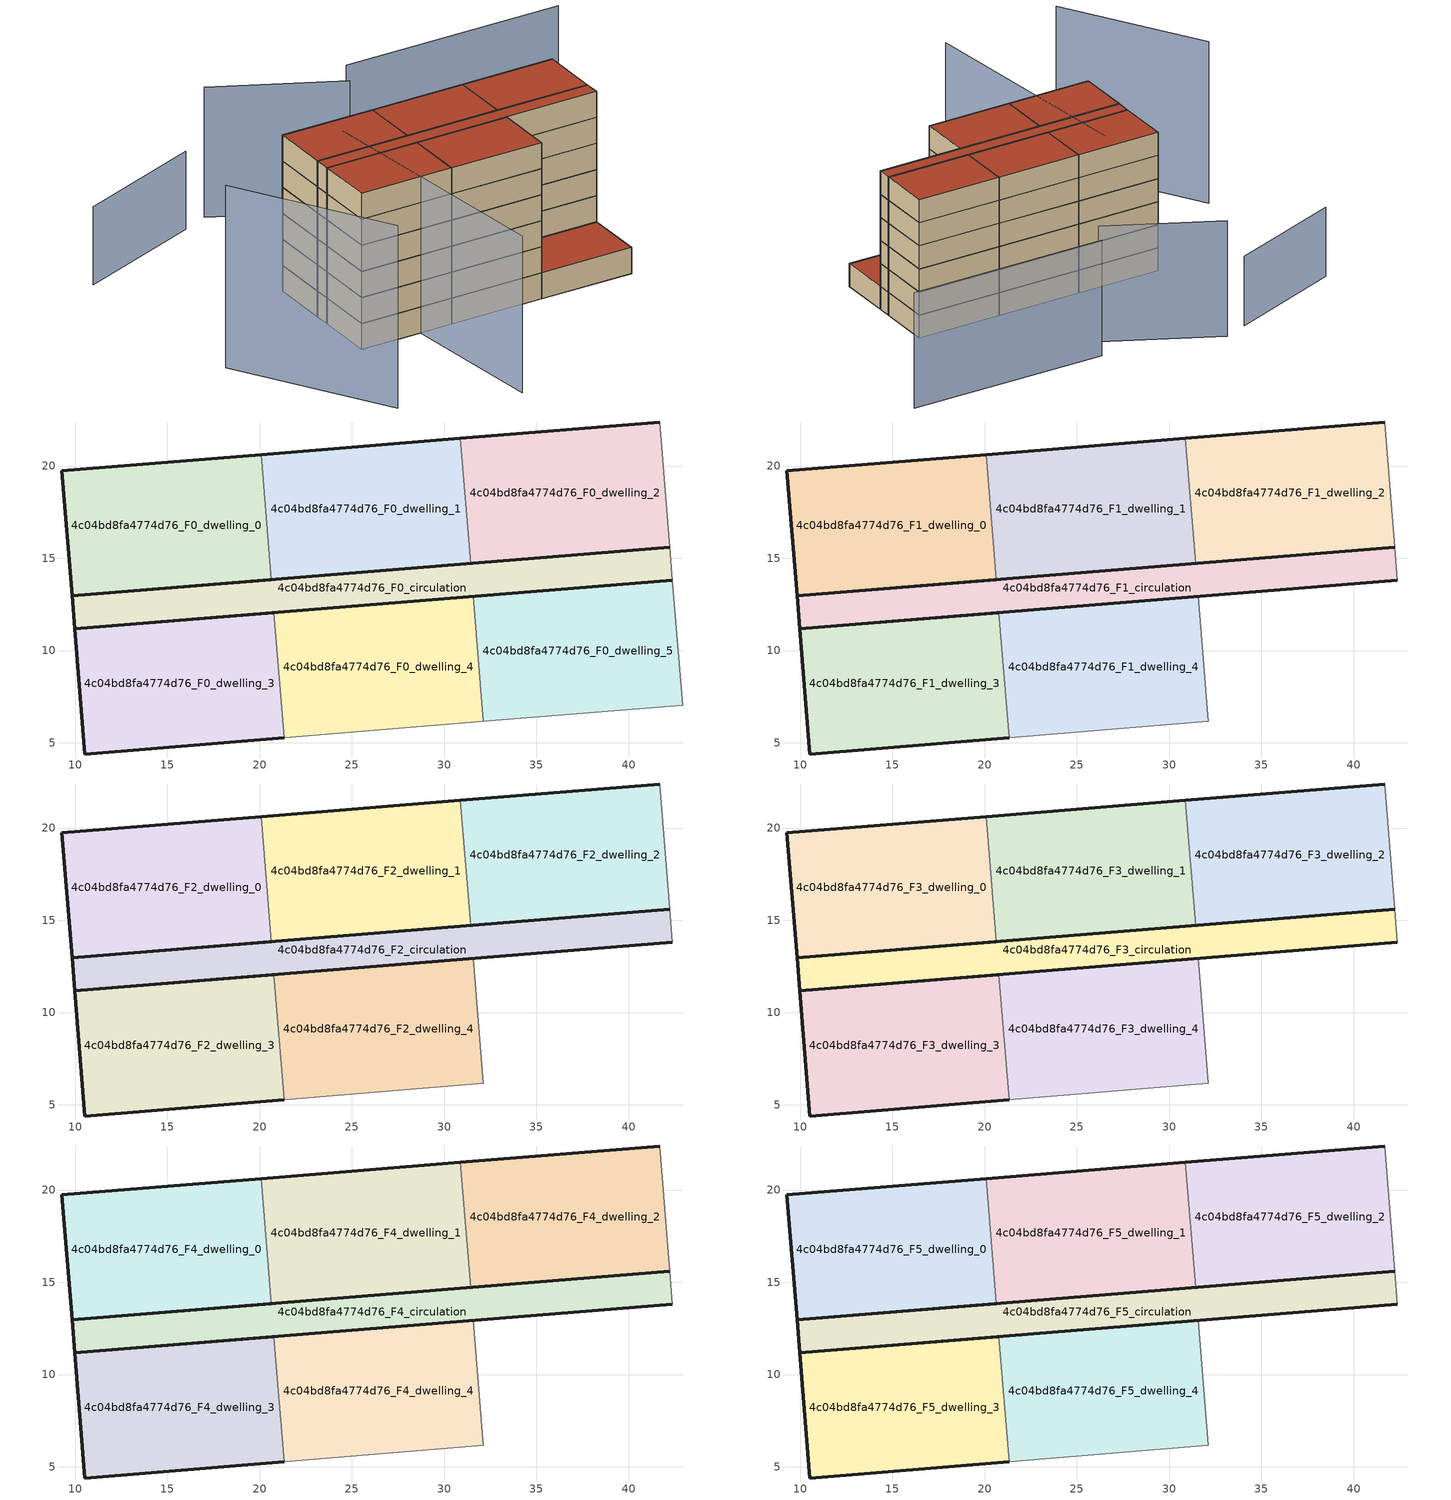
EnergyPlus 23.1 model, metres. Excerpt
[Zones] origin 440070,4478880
4c04bd8fa4774d76_F0_dwelling_0
 floor ground (EU_floor_Construction): 20.63,13.85 20.08,20.62 9.28,19.74 9.83,12.96 z0
 wall outside (EU_wall_Construction): 20.63,13.85 9.83,12.96 9.28,19.74 20.08,20.62 z0:3
 wall to 4c04bd8fa4774d76_F0_dwelling_1 (EU_wall_Construction): 20.08,20.62 20.63,13.85 z0:3
4c04bd8fa4774d76_F0_dwelling_1
 floor ground (EU_floor_Construction): 31.43,14.73 30.88,21.51 20.08,20.62 20.63,13.85 z0
 wall outside (EU_wall_Construction): 20.08,20.62 30.88,21.51 z0:3
 wall adiabatic (EU_wall_Construction): 31.43,14.73 20.63,13.85 z0:3
 wall to 4c04bd8fa4774d76_F0_dwelling_2 (EU_wall_Construction): 30.88,21.51 31.43,14.73 z0:3
4c04bd8fa4774d76_F0_dwelling_2
 floor ground (EU_floor_Construction): 42.23,15.61 41.67,22.39 30.88,21.51 31.43,14.73 z0
 wall outside (EU_wall_Construction): 30.88,21.51 41.67,22.39 z0:3
 wall adiabatic (EU_wall_Construction): 41.67,22.39 42.23,15.61 31.43,14.73 z0:3
4c04bd8fa4774d76_F0_dwelling_3
 floor ground (EU_floor_Construction): 21.33,5.27 20.78,12.05 9.98,11.17 10.53,4.39 z0
 wall outside (EU_wall_Construction): 21.33,5.27 10.53,4.39 9.98,11.17 20.78,12.05 z0:3
 wall to 4c04bd8fa4774d76_F0_dwelling_4 (EU_wall_Construction): 20.78,12.05 21.33,5.27 z0:3
4c04bd8fa4774d76_F0_dwelling_4
 floor ground (EU_floor_Construction): 32.13,6.16 31.58,12.93 20.78,12.05 21.33,5.27 z0
 wall adiabatic (EU_wall_Construction): 20.78,12.05 31.58,12.93 / 32.13,6.16 21.33,5.27 z0:3
 wall to 4c04bd8fa4774d76_F0_dwelling_5 (EU_wall_Construction): 31.58,12.93 32.13,6.16 z0:3
4c04bd8fa4774d76_F0_dwelling_5
 floor ground (EU_floor_Construction): 42.93,7.04 42.37,13.82 31.58,12.93 32.13,6.16 z0
 wall adiabatic (EU_wall_Construction): 31.58,12.93 42.37,13.82 42.93,7.04 32.13,6.16 z0:3
 roof outside (EU_roof_Construction): 42.37,13.82 42.93,7.04 32.13,6.16 31.58,12.93 z3
4c04bd8fa4774d76_F0_circulation
 floor ground (EU_floor_Construction): 42.37,13.82 42.23,15.61 9.83,12.96 9.98,11.17 z0
 wall outside (EU_wall_Construction): 42.37,13.82 9.98,11.17 9.83,12.96 42.23,15.61 z0:3
 wall adiabatic (EU_wall_Construction): 42.23,15.61 42.37,13.82 z0:3
4c04bd8fa4774d76_F1_dwelling_0
 floor to 4c04bd8fa4774d76_F0_dwelling_0 (EU_floor_Construction): 20.63,13.85 20.08,20.62 9.28,19.74 9.83,12.96 z3
 wall outside (EU_wall_Construction): 20.63,13.85 9.83,12.96 9.28,19.74 20.08,20.62 z3:6
 wall to 4c04bd8fa4774d76_F1_dwelling_1 (EU_wall_Construction): 20.08,20.62 20.63,13.85 z3:6
4c04bd8fa4774d76_F1_dwelling_1
 floor to 4c04bd8fa4774d76_F0_dwelling_1 (EU_floor_Construction): 31.43,14.73 30.88,21.51 20.08,20.62 20.63,13.85 z3
 wall outside (EU_wall_Construction): 20.08,20.62 30.88,21.51 z3:6
 wall adiabatic (EU_wall_Construction): 31.43,14.73 20.63,13.85 z3:6
 wall to 4c04bd8fa4774d76_F1_dwelling_2 (EU_wall_Construction): 30.88,21.51 31.43,14.73 z3:6
4c04bd8fa4774d76_F1_dwelling_2
 floor to 4c04bd8fa4774d76_F0_dwelling_2 (EU_floor_Construction): 42.23,15.61 41.67,22.39 30.88,21.51 31.43,14.73 z3
 wall outside (EU_wall_Construction): 30.88,21.51 41.67,22.39 z3:6
 wall adiabatic (EU_wall_Construction): 41.67,22.39 42.23,15.61 31.43,14.73 z3:6
4c04bd8fa4774d76_F1_dwelling_3
 floor to 4c04bd8fa4774d76_F0_dwelling_3 (EU_floor_Construction): 21.33,5.27 20.78,12.05 9.98,11.17 10.53,4.39 z3
 wall outside (EU_wall_Construction): 21.33,5.27 10.53,4.39 9.98,11.17 20.78,12.05 z3:6
 wall to 4c04bd8fa4774d76_F1_dwelling_4 (EU_wall_Construction): 20.78,12.05 21.33,5.27 z3:6
4c04bd8fa4774d76_F1_dwelling_4
 floor to 4c04bd8fa4774d76_F0_dwelling_4 (EU_floor_Construction): 32.13,6.16 31.58,12.93 20.78,12.05 21.33,5.27 z3
 wall adiabatic (EU_wall_Construction): 20.78,12.05 31.58,12.93 32.13,6.16 21.33,5.27 z3:6
4c04bd8fa4774d76_F1_circulation
 floor to 4c04bd8fa4774d76_F0_circulation (EU_floor_Construction): 42.37,13.82 42.23,15.61 9.83,12.96 9.98,11.17 z3
 wall outside (EU_wall_Construction): 42.37,13.82 9.98,11.17 9.83,12.96 42.23,15.61 z3:6
 wall adiabatic (EU_wall_Construction): 42.23,15.61 42.37,13.82 z3:6
4c04bd8fa4774d76_F2_dwelling_0
 floor to 4c04bd8fa4774d76_F1_dwelling_0 (EU_floor_Construction): 20.63,13.85 20.08,20.62 9.28,19.74 9.83,12.96 z6
 wall outside (EU_wall_Construction): 20.63,13.85 9.83,12.96 9.28,19.74 20.08,20.62 z6:9
 wall to 4c04bd8fa4774d76_F2_dwelling_1 (EU_wall_Construction): 20.08,20.62 20.63,13.85 z6:9
4c04bd8fa4774d76_F2_dwelling_1
 floor to 4c04bd8fa4774d76_F1_dwelling_1 (EU_floor_Construction): 31.43,14.73 30.88,21.51 20.08,20.62 20.63,13.85 z6
 wall outside (EU_wall_Construction): 20.08,20.62 30.88,21.51 z6:9
 wall adiabatic (EU_wall_Construction): 31.43,14.73 20.63,13.85 z6:9
 wall to 4c04bd8fa4774d76_F2_dwelling_2 (EU_wall_Construction): 30.88,21.51 31.43,14.73 z6:9
4c04bd8fa4774d76_F2_dwelling_2
 floor to 4c04bd8fa4774d76_F1_dwelling_2 (EU_floor_Construction): 42.23,15.61 41.67,22.39 30.88,21.51 31.43,14.73 z6
 wall outside (EU_wall_Construction): 30.88,21.51 41.67,22.39 z6:9
 wall adiabatic (EU_wall_Construction): 41.67,22.39 42.23,15.61 31.43,14.73 z6:9
4c04bd8fa4774d76_F2_dwelling_3
 floor to 4c04bd8fa4774d76_F1_dwelling_3 (EU_floor_Construction): 21.33,5.27 20.78,12.05 9.98,11.17 10.53,4.39 z6
 wall outside (EU_wall_Construction): 21.33,5.27 10.53,4.39 9.98,11.17 20.78,12.05 z6:9
 wall to 4c04bd8fa4774d76_F2_dwelling_4 (EU_wall_Construction): 20.78,12.05 21.33,5.27 z6:9
4c04bd8fa4774d76_F2_dwelling_4
 floor to 4c04bd8fa4774d76_F1_dwelling_4 (EU_floor_Construction): 32.13,6.16 31.58,12.93 20.78,12.05 21.33,5.27 z6
 wall adiabatic (EU_wall_Construction): 20.78,12.05 31.58,12.93 32.13,6.16 21.33,5.27 z6:9
4c04bd8fa4774d76_F2_circulation
 floor to 4c04bd8fa4774d76_F1_circulation (EU_floor_Construction): 42.37,13.82 42.23,15.61 9.83,12.96 9.98,11.17 z6
 wall outside (EU_wall_Construction): 42.37,13.82 9.98,11.17 9.83,12.96 42.23,15.61 z6:9
 wall adiabatic (EU_wall_Construction): 42.23,15.61 42.37,13.82 z6:9
4c04bd8fa4774d76_F3_dwelling_0
 floor to 4c04bd8fa4774d76_F2_dwelling_0 (EU_floor_Construction): 20.63,13.85 20.08,20.62 9.28,19.74 9.83,12.96 z9
 wall outside (EU_wall_Construction): 20.63,13.85 9.83,12.96 9.28,19.74 20.08,20.62 z9:12
 wall to 4c04bd8fa4774d76_F3_dwelling_1 (EU_wall_Construction): 20.08,20.62 20.63,13.85 z9:12
4c04bd8fa4774d76_F3_dwelling_1
 floor to 4c04bd8fa4774d76_F2_dwelling_1 (EU_floor_Construction): 31.43,14.73 30.88,21.51 20.08,20.62 20.63,13.85 z9
 wall outside (EU_wall_Construction): 20.08,20.62 30.88,21.51 z9:12
 wall adiabatic (EU_wall_Construction): 31.43,14.73 20.63,13.85 z9:12
 wall to 4c04bd8fa4774d76_F3_dwelling_2 (EU_wall_Construction): 30.88,21.51 31.43,14.73 z9:12
4c04bd8fa4774d76_F3_dwelling_2
 floor to 4c04bd8fa4774d76_F2_dwelling_2 (EU_floor_Construction): 42.23,15.61 41.67,22.39 30.88,21.51 31.43,14.73 z9
 wall outside (EU_wall_Construction): 30.88,21.51 41.67,22.39 z9:12
 wall adiabatic (EU_wall_Construction): 41.67,22.39 42.23,15.61 31.43,14.73 z9:12
4c04bd8fa4774d76_F3_dwelling_3
 floor to 4c04bd8fa4774d76_F2_dwelling_3 (EU_floor_Construction): 21.33,5.27 20.78,12.05 9.98,11.17 10.53,4.39 z9
 wall outside (EU_wall_Construction): 21.33,5.27 10.53,4.39 9.98,11.17 20.78,12.05 z9:12
 wall to 4c04bd8fa4774d76_F3_dwelling_4 (EU_wall_Construction): 20.78,12.05 21.33,5.27 z9:12
4c04bd8fa4774d76_F3_dwelling_4
 floor to 4c04bd8fa4774d76_F2_dwelling_4 (EU_floor_Construction): 32.13,6.16 31.58,12.93 20.78,12.05 21.33,5.27 z9
 wall adiabatic (EU_wall_Construction): 20.78,12.05 31.58,12.93 32.13,6.16 21.33,5.27 z9:12
4c04bd8fa4774d76_F3_circulation
 floor to 4c04bd8fa4774d76_F2_circulation (EU_floor_Construction): 42.37,13.82 42.23,15.61 9.83,12.96 9.98,11.17 z9
 wall outside (EU_wall_Construction): 42.37,13.82 9.98,11.17 9.83,12.96 42.23,15.61 z9:12
 wall adiabatic (EU_wall_Construction): 42.23,15.61 42.37,13.82 z9:12
4c04bd8fa4774d76_F4_dwelling_0
 floor to 4c04bd8fa4774d76_F3_dwelling_0 (EU_floor_Construction): 20.63,13.85 20.08,20.62 9.28,19.74 9.83,12.96 z12
 wall outside (EU_wall_Construction): 20.63,13.85 9.83,12.96 9.28,19.74 20.08,20.62 z12:15
 wall to 4c04bd8fa4774d76_F4_dwelling_1 (EU_wall_Construction): 20.08,20.62 20.63,13.85 z12:15
4c04bd8fa4774d76_F4_dwelling_1
 floor to 4c04bd8fa4774d76_F3_dwelling_1 (EU_floor_Construction): 31.43,14.73 30.88,21.51 20.08,20.62 20.63,13.85 z12
 wall outside (EU_wall_Construction): 20.08,20.62 30.88,21.51 z12:15
 wall adiabatic (EU_wall_Construction): 31.43,14.73 20.63,13.85 z12:15
 wall to 4c04bd8fa4774d76_F4_dwelling_2 (EU_wall_Construction): 30.88,21.51 31.43,14.73 z12:15
4c04bd8fa4774d76_F4_dwelling_2
 floor to 4c04bd8fa4774d76_F3_dwelling_2 (EU_floor_Construction): 42.23,15.61 41.67,22.39 30.88,21.51 31.43,14.73 z12
 wall outside (EU_wall_Construction): 30.88,21.51 41.67,22.39 z12:15
 wall adiabatic (EU_wall_Construction): 41.67,22.39 42.23,15.61 31.43,14.73 z12:15
4c04bd8fa4774d76_F4_dwelling_3
 floor to 4c04bd8fa4774d76_F3_dwelling_3 (EU_floor_Construction): 21.33,5.27 20.78,12.05 9.98,11.17 10.53,4.39 z12
 wall outside (EU_wall_Construction): 21.33,5.27 10.53,4.39 9.98,11.17 20.78,12.05 z12:15
 wall to 4c04bd8fa4774d76_F4_dwelling_4 (EU_wall_Construction): 20.78,12.05 21.33,5.27 z12:15
4c04bd8fa4774d76_F4_dwelling_4
 floor to 4c04bd8fa4774d76_F3_dwelling_4 (EU_floor_Construction): 32.13,6.16 31.58,12.93 20.78,12.05 21.33,5.27 z12
 wall adiabatic (EU_wall_Construction): 20.78,12.05 31.58,12.93 32.13,6.16 21.33,5.27 z12:15
4c04bd8fa4774d76_F4_circulation
 floor to 4c04bd8fa4774d76_F3_circulation (EU_floor_Construction): 42.37,13.82 42.23,15.61 9.83,12.96 9.98,11.17 z12
 wall outside (EU_wall_Construction): 42.37,13.82 9.98,11.17 9.83,12.96 42.23,15.61 z12:15
 wall adiabatic (EU_wall_Construction): 42.23,15.61 42.37,13.82 z12:15
4c04bd8fa4774d76_F5_dwelling_0
 floor to 4c04bd8fa4774d76_F4_dwelling_0 (EU_floor_Construction): 20.63,13.85 20.08,20.62 9.28,19.74 9.83,12.96 z15
 wall outside (EU_wall_Construction): 20.63,13.85 9.83,12.96 9.28,19.74 20.08,20.62 z15:18
 wall to 4c04bd8fa4774d76_F5_dwelling_1 (EU_wall_Construction): 20.08,20.62 20.63,13.85 z15:18
 roof outside (EU_roof_Construction): 20.08,20.62 20.63,13.85 9.83,12.96 9.28,19.74 z18
4c04bd8fa4774d76_F5_dwelling_1
 floor to 4c04bd8fa4774d76_F4_dwelling_1 (EU_floor_Construction): 31.43,14.73 30.88,21.51 20.08,20.62 20.63,13.85 z15
 wall outside (EU_wall_Construction): 20.08,20.62 30.88,21.51 z15:18
 wall adiabatic (EU_wall_Construction): 31.43,14.73 20.63,13.85 z15:18
 wall to 4c04bd8fa4774d76_F5_dwelling_2 (EU_wall_Construction): 30.88,21.51 31.43,14.73 z15:18
 roof outside (EU_roof_Construction): 30.88,21.51 31.43,14.73 20.63,13.85 20.08,20.62 z18
4c04bd8fa4774d76_F5_dwelling_2
 floor to 4c04bd8fa4774d76_F4_dwelling_2 (EU_floor_Construction): 42.23,15.61 41.67,22.39 30.88,21.51 31.43,14.73 z15
 wall outside (EU_wall_Construction): 30.88,21.51 41.67,22.39 z15:18
 wall adiabatic (EU_wall_Construction): 41.67,22.39 42.23,15.61 31.43,14.73 z15:18
 roof outside (EU_roof_Construction): 41.67,22.39 42.23,15.61 31.43,14.73 30.88,21.51 z18
4c04bd8fa4774d76_F5_dwelling_3
 floor to 4c04bd8fa4774d76_F4_dwelling_3 (EU_floor_Construction): 21.33,5.27 20.78,12.05 9.98,11.17 10.53,4.39 z15
 wall outside (EU_wall_Construction): 21.33,5.27 10.53,4.39 9.98,11.17 20.78,12.05 z15:18
 wall to 4c04bd8fa4774d76_F5_dwelling_4 (EU_wall_Construction): 20.78,12.05 21.33,5.27 z15:18
 roof outside (EU_roof_Construction): 20.78,12.05 21.33,5.27 10.53,4.39 9.98,11.17 z18
4c04bd8fa4774d76_F5_dwelling_4
 floor to 4c04bd8fa4774d76_F4_dwelling_4 (EU_floor_Construction): 32.13,6.16 31.58,12.93 20.78,12.05 21.33,5.27 z15
 wall adiabatic (EU_wall_Construction): 20.78,12.05 31.58,12.93 32.13,6.16 21.33,5.27 z15:18
 roof outside (EU_roof_Construction): 31.58,12.93 32.13,6.16 21.33,5.27 20.78,12.05 z18
4c04bd8fa4774d76_F5_circulation
 floor to 4c04bd8fa4774d76_F4_circulation (EU_floor_Construction): 42.37,13.82 42.23,15.61 9.83,12.96 9.98,11.17 z15
 wall outside (EU_wall_Construction): 42.37,13.82 9.98,11.17 9.83,12.96 42.23,15.61 z15:18
 wall adiabatic (EU_wall_Construction): 42.23,15.61 42.37,13.82 z15:18
 roof outside (EU_roof_Construction): 42.23,15.61 42.37,13.82 9.98,11.17 9.83,12.96 z18
shading: -3.69,7.15 7.88,-8.93 z0:21; 20.83,-11.67 15.19,17.67 z0:18; 50.22,37.86 24.91,35.92 / 23.6,32.62 9.71,38.14 z0:15; 6.76,36.62 -7.31,29.81 z0:9
[Building]
EU S2 Campaign: North Axis=0; Terrain=City; Solar Distribution=FullExterior
[Site:Location]
Madrid: Latitude=40.5; Longitude=-3.5; Time Zone=1; Elevation=609
[SizingPeriod:WeatherFileDays]
AnnualSizingPeriod: Begin Month=1; Begin Day of Month=1; End Month=12; End Day of Month=31; Day of Week for Start Day=Monday; Use Weather File Daylight Saving Period=No; Use Weather File Rain and Snow Indicators=No
[MATERIAL]
EU_InternalMass_Material: Roughness=MediumRough; Thickness=0.1; Conductivity=1; Density=1800; Specific Heat=900; Thermal Absorptance=0.9; Solar Absorptance=0.7; Visible Absorptance=0.7
[MATERIAL:NOMASS] Roughness=MediumRough; Thermal Absorptance=0.9; Solar Absorptance=0.7; Visible Absorptance=0.7
Name | Thermal Resistance
EU_wall_NoMass | 0.609216
EU_roof_NoMass | 0.513268
EU_floor_NoMass | 0.568163
[CONSTRUCTION]
EU_wall_Construction: EU_wall_NoMass
EU_roof_Construction: EU_roof_NoMass
EU_floor_Construction: EU_floor_NoMass
EU_InternalMass_Construction: EU_InternalMass_Material
[ZONE] Type=1; Multiplier=1; Ceiling Height=autocalculate; Floor Area=autocalculate; Part of Total Floor Area=Yes
Name | Volume
4c04bd8fa4774d76_F0_dwelling_0; 4c04bd8fa4774d76_F1_dwelling_0; 4c04bd8fa4774d76_F2_dwelling_0; 4c04bd8fa4774d76_F3_dwelling_0; 4c04bd8fa4774d76_F4_dwelling_0; 4c04bd8fa4774d76_F5_dwelling_0; 4c04bd8fa4774d76_F0_dwelling_1; 4c04bd8fa4774d76_F1_dwelling_1; 4c04bd8fa4774d76_F2_dwelling_1; 4c04bd8fa4774d76_F3_dwelling_1; 4c04bd8fa4774d76_F4_dwelling_1; 4c04bd8fa4774d76_F5_dwelling_1 | 221.041
4c04bd8fa4774d76_F0_dwelling_2; 4c04bd8fa4774d76_F1_dwelling_2; 4c04bd8fa4774d76_F2_dwelling_2; 4c04bd8fa4774d76_F3_dwelling_2; 4c04bd8fa4774d76_F4_dwelling_2; 4c04bd8fa4774d76_F5_dwelling_2; 4c04bd8fa4774d76_F0_dwelling_4; 4c04bd8fa4774d76_F1_dwelling_4; 4c04bd8fa4774d76_F2_dwelling_4; 4c04bd8fa4774d76_F3_dwelling_4; 4c04bd8fa4774d76_F4_dwelling_4; 4c04bd8fa4774d76_F5_dwelling_4; 4c04bd8fa4774d76_F0_dwelling_5 | 221.042
4c04bd8fa4774d76_F0_dwelling_3; 4c04bd8fa4774d76_F1_dwelling_3; 4c04bd8fa4774d76_F2_dwelling_3; 4c04bd8fa4774d76_F3_dwelling_3; 4c04bd8fa4774d76_F4_dwelling_3; 4c04bd8fa4774d76_F5_dwelling_3 | 221.024
4c04bd8fa4774d76_F0_circulation; 4c04bd8fa4774d76_F1_circulation; 4c04bd8fa4774d76_F2_circulation; 4c04bd8fa4774d76_F3_circulation; 4c04bd8fa4774d76_F4_circulation; 4c04bd8fa4774d76_F5_circulation | 175.515
[INTERNALMASS] Construction=EU_InternalMass_Construction
Name | Zone or ZoneList | Surface Area
4c04bd8fa4774d76_F0_dwelling_0_EU_InternalMass | 4c04bd8fa4774d76_F0_dwelling_0 | 73.6761
4c04bd8fa4774d76_F0_dwelling_1_EU_InternalMass | 4c04bd8fa4774d76_F0_dwelling_1 | 73.6761
4c04bd8fa4774d76_F0_dwelling_2_EU_InternalMass | 4c04bd8fa4774d76_F0_dwelling_2 | 73.6761
4c04bd8fa4774d76_F0_dwelling_3_EU_InternalMass | 4c04bd8fa4774d76_F0_dwelling_3 | 73.6761
4c04bd8fa4774d76_F0_dwelling_4_EU_InternalMass | 4c04bd8fa4774d76_F0_dwelling_4 | 73.6761
4c04bd8fa4774d76_F0_dwelling_5_EU_InternalMass | 4c04bd8fa4774d76_F0_dwelling_5 | 73.6761
4c04bd8fa4774d76_F1_dwelling_0_EU_InternalMass | 4c04bd8fa4774d76_F1_dwelling_0 | 73.6761
4c04bd8fa4774d76_F1_dwelling_1_EU_InternalMass | 4c04bd8fa4774d76_F1_dwelling_1 | 73.6761
4c04bd8fa4774d76_F1_dwelling_2_EU_InternalMass | 4c04bd8fa4774d76_F1_dwelling_2 | 73.6761
4c04bd8fa4774d76_F1_dwelling_3_EU_InternalMass | 4c04bd8fa4774d76_F1_dwelling_3 | 110.514
4c04bd8fa4774d76_F1_dwelling_4_EU_InternalMass | 4c04bd8fa4774d76_F1_dwelling_4 | 110.514
4c04bd8fa4774d76_F2_dwelling_0_EU_InternalMass | 4c04bd8fa4774d76_F2_dwelling_0 | 73.6761
4c04bd8fa4774d76_F2_dwelling_1_EU_InternalMass | 4c04bd8fa4774d76_F2_dwelling_1 | 73.6761
4c04bd8fa4774d76_F2_dwelling_2_EU_InternalMass | 4c04bd8fa4774d76_F2_dwelling_2 | 73.6761
4c04bd8fa4774d76_F2_dwelling_3_EU_InternalMass | 4c04bd8fa4774d76_F2_dwelling_3 | 110.514
4c04bd8fa4774d76_F2_dwelling_4_EU_InternalMass | 4c04bd8fa4774d76_F2_dwelling_4 | 110.514
4c04bd8fa4774d76_F3_dwelling_0_EU_InternalMass | 4c04bd8fa4774d76_F3_dwelling_0 | 73.6761
4c04bd8fa4774d76_F3_dwelling_1_EU_InternalMass | 4c04bd8fa4774d76_F3_dwelling_1 | 73.6761
4c04bd8fa4774d76_F3_dwelling_2_EU_InternalMass | 4c04bd8fa4774d76_F3_dwelling_2 | 73.6761
4c04bd8fa4774d76_F3_dwelling_3_EU_InternalMass | 4c04bd8fa4774d76_F3_dwelling_3 | 110.514
4c04bd8fa4774d76_F3_dwelling_4_EU_InternalMass | 4c04bd8fa4774d76_F3_dwelling_4 | 110.514
4c04bd8fa4774d76_F4_dwelling_0_EU_InternalMass | 4c04bd8fa4774d76_F4_dwelling_0 | 73.6761
4c04bd8fa4774d76_F4_dwelling_1_EU_InternalMass | 4c04bd8fa4774d76_F4_dwelling_1 | 73.6761
4c04bd8fa4774d76_F4_dwelling_2_EU_InternalMass | 4c04bd8fa4774d76_F4_dwelling_2 | 73.6761
4c04bd8fa4774d76_F4_dwelling_3_EU_InternalMass | 4c04bd8fa4774d76_F4_dwelling_3 | 110.514
4c04bd8fa4774d76_F4_dwelling_4_EU_InternalMass | 4c04bd8fa4774d76_F4_dwelling_4 | 110.514
4c04bd8fa4774d76_F5_dwelling_0_EU_InternalMass | 4c04bd8fa4774d76_F5_dwelling_0 | 73.6761
4c04bd8fa4774d76_F5_dwelling_1_EU_InternalMass | 4c04bd8fa4774d76_F5_dwelling_1 | 73.6761
4c04bd8fa4774d76_F5_dwelling_2_EU_InternalMass | 4c04bd8fa4774d76_F5_dwelling_2 | 73.6761
4c04bd8fa4774d76_F5_dwelling_3_EU_InternalMass | 4c04bd8fa4774d76_F5_dwelling_3 | 110.514
4c04bd8fa4774d76_F5_dwelling_4_EU_InternalMass | 4c04bd8fa4774d76_F5_dwelling_4 | 110.514
[OTHEREQUIPMENT] Fuel Type=Electricity; Design Level Calculation Method=Watts/Area; Power per Zone Floor Area=1; Fraction Latent=0; Fraction Radiant=0; Fraction Lost=0; Carbon Dioxide Generation Rate=0; EndUse Subcategory=EU_Step8_InternalGains
Name | Zone or ZoneList or Space or SpaceList | Schedule
EU_Step8_InternalGain_4c04bd8fa4774d76_F0_dwelling_0_f000 | 4c04bd8fa4774d76_F0_dwelling_0 | EU_Step8_GainSchedule_4c04bd8fa4774d76_F0_dwelling_0_f000
EU_Step8_InternalGain_4c04bd8fa4774d76_F0_dwelling_1_f000 | 4c04bd8fa4774d76_F0_dwelling_1 | EU_Step8_GainSchedule_4c04bd8fa4774d76_F0_dwelling_1_f000
EU_Step8_InternalGain_4c04bd8fa4774d76_F0_dwelling_2_f000 | 4c04bd8fa4774d76_F0_dwelling_2 | EU_Step8_GainSchedule_4c04bd8fa4774d76_F0_dwelling_2_f000
EU_Step8_InternalGain_4c04bd8fa4774d76_F0_dwelling_3_f000 | 4c04bd8fa4774d76_F0_dwelling_3 | EU_Step8_GainSchedule_4c04bd8fa4774d76_F0_dwelling_3_f000
EU_Step8_InternalGain_4c04bd8fa4774d76_F0_dwelling_4_f000 | 4c04bd8fa4774d76_F0_dwelling_4 | EU_Step8_GainSchedule_4c04bd8fa4774d76_F0_dwelling_4_f000
EU_Step8_InternalGain_4c04bd8fa4774d76_F0_dwelling_5_f000 | 4c04bd8fa4774d76_F0_dwelling_5 | EU_Step8_GainSchedule_4c04bd8fa4774d76_F0_dwelling_5_f000
EU_Step8_InternalGain_4c04bd8fa4774d76_F1_dwelling_0_f000 | 4c04bd8fa4774d76_F1_dwelling_0 | EU_Step8_GainSchedule_4c04bd8fa4774d76_F1_dwelling_0_f000
EU_Step8_InternalGain_4c04bd8fa4774d76_F1_dwelling_1_f000 | 4c04bd8fa4774d76_F1_dwelling_1 | EU_Step8_GainSchedule_4c04bd8fa4774d76_F1_dwelling_1_f000
EU_Step8_InternalGain_4c04bd8fa4774d76_F1_dwelling_2_f000 | 4c04bd8fa4774d76_F1_dwelling_2 | EU_Step8_GainSchedule_4c04bd8fa4774d76_F1_dwelling_2_f000
EU_Step8_InternalGain_4c04bd8fa4774d76_F1_dwelling_3_f000 | 4c04bd8fa4774d76_F1_dwelling_3 | EU_Step8_GainSchedule_4c04bd8fa4774d76_F1_dwelling_3_f000
EU_Step8_InternalGain_4c04bd8fa4774d76_F1_dwelling_4_f000 | 4c04bd8fa4774d76_F1_dwelling_4 | EU_Step8_GainSchedule_4c04bd8fa4774d76_F1_dwelling_4_f000
EU_Step8_InternalGain_4c04bd8fa4774d76_F2_dwelling_0_f000 | 4c04bd8fa4774d76_F2_dwelling_0 | EU_Step8_GainSchedule_4c04bd8fa4774d76_F2_dwelling_0_f000
EU_Step8_InternalGain_4c04bd8fa4774d76_F2_dwelling_1_f000 | 4c04bd8fa4774d76_F2_dwelling_1 | EU_Step8_GainSchedule_4c04bd8fa4774d76_F2_dwelling_1_f000
EU_Step8_InternalGain_4c04bd8fa4774d76_F2_dwelling_2_f000 | 4c04bd8fa4774d76_F2_dwelling_2 | EU_Step8_GainSchedule_4c04bd8fa4774d76_F2_dwelling_2_f000
EU_Step8_InternalGain_4c04bd8fa4774d76_F2_dwelling_3_f000 | 4c04bd8fa4774d76_F2_dwelling_3 | EU_Step8_GainSchedule_4c04bd8fa4774d76_F2_dwelling_3_f000
EU_Step8_InternalGain_4c04bd8fa4774d76_F2_dwelling_4_f000 | 4c04bd8fa4774d76_F2_dwelling_4 | EU_Step8_GainSchedule_4c04bd8fa4774d76_F2_dwelling_4_f000
EU_Step8_InternalGain_4c04bd8fa4774d76_F3_dwelling_0_f000 | 4c04bd8fa4774d76_F3_dwelling_0 | EU_Step8_GainSchedule_4c04bd8fa4774d76_F3_dwelling_0_f000
EU_Step8_InternalGain_4c04bd8fa4774d76_F3_dwelling_1_f000 | 4c04bd8fa4774d76_F3_dwelling_1 | EU_Step8_GainSchedule_4c04bd8fa4774d76_F3_dwelling_1_f000
EU_Step8_InternalGain_4c04bd8fa4774d76_F3_dwelling_2_f000 | 4c04bd8fa4774d76_F3_dwelling_2 | EU_Step8_GainSchedule_4c04bd8fa4774d76_F3_dwelling_2_f000
EU_Step8_InternalGain_4c04bd8fa4774d76_F3_dwelling_3_f000 | 4c04bd8fa4774d76_F3_dwelling_3 | EU_Step8_GainSchedule_4c04bd8fa4774d76_F3_dwelling_3_f000
EU_Step8_InternalGain_4c04bd8fa4774d76_F3_dwelling_4_f000 | 4c04bd8fa4774d76_F3_dwelling_4 | EU_Step8_GainSchedule_4c04bd8fa4774d76_F3_dwelling_4_f000
EU_Step8_InternalGain_4c04bd8fa4774d76_F4_dwelling_0_f000 | 4c04bd8fa4774d76_F4_dwelling_0 | EU_Step8_GainSchedule_4c04bd8fa4774d76_F4_dwelling_0_f000
EU_Step8_InternalGain_4c04bd8fa4774d76_F4_dwelling_1_f000 | 4c04bd8fa4774d76_F4_dwelling_1 | EU_Step8_GainSchedule_4c04bd8fa4774d76_F4_dwelling_1_f000
EU_Step8_InternalGain_4c04bd8fa4774d76_F4_dwelling_2_f000 | 4c04bd8fa4774d76_F4_dwelling_2 | EU_Step8_GainSchedule_4c04bd8fa4774d76_F4_dwelling_2_f000
EU_Step8_InternalGain_4c04bd8fa4774d76_F4_dwelling_3_f000 | 4c04bd8fa4774d76_F4_dwelling_3 | EU_Step8_GainSchedule_4c04bd8fa4774d76_F4_dwelling_3_f000
EU_Step8_InternalGain_4c04bd8fa4774d76_F4_dwelling_4_f000 | 4c04bd8fa4774d76_F4_dwelling_4 | EU_Step8_GainSchedule_4c04bd8fa4774d76_F4_dwelling_4_f000
EU_Step8_InternalGain_4c04bd8fa4774d76_F5_dwelling_0_f000 | 4c04bd8fa4774d76_F5_dwelling_0 | EU_Step8_GainSchedule_4c04bd8fa4774d76_F5_dwelling_0_f000
EU_Step8_InternalGain_4c04bd8fa4774d76_F5_dwelling_1_f000 | 4c04bd8fa4774d76_F5_dwelling_1 | EU_Step8_GainSchedule_4c04bd8fa4774d76_F5_dwelling_1_f000
EU_Step8_InternalGain_4c04bd8fa4774d76_F5_dwelling_2_f000 | 4c04bd8fa4774d76_F5_dwelling_2 | EU_Step8_GainSchedule_4c04bd8fa4774d76_F5_dwelling_2_f000
EU_Step8_InternalGain_4c04bd8fa4774d76_F5_dwelling_3_f000 | 4c04bd8fa4774d76_F5_dwelling_3 | EU_Step8_GainSchedule_4c04bd8fa4774d76_F5_dwelling_3_f000
EU_Step8_InternalGain_4c04bd8fa4774d76_F5_dwelling_4_f000 | 4c04bd8fa4774d76_F5_dwelling_4 | EU_Step8_GainSchedule_4c04bd8fa4774d76_F5_dwelling_4_f000
[ZONEINFILTRATION:DESIGNFLOWRATE] Schedule=EU_AlwaysOn; Design Flow Rate Calculation Method=Flow/Area; Flow Rate per Floor Area=0.0005; Constant Term Coefficient=1; Temperature Term Coefficient=0; Velocity Term Coefficient=0; Velocity Squared Term Coefficient=0
Name | Zone or ZoneList or Space or SpaceList
EU_Circulation_Infiltration_4c04bd8fa4774d76_F0_circulation | 4c04bd8fa4774d76_F0_circulation
EU_Circulation_Infiltration_4c04bd8fa4774d76_F1_circulation | 4c04bd8fa4774d76_F1_circulation
EU_Circulation_Infiltration_4c04bd8fa4774d76_F2_circulation | 4c04bd8fa4774d76_F2_circulation
EU_Circulation_Infiltration_4c04bd8fa4774d76_F3_circulation | 4c04bd8fa4774d76_F3_circulation
EU_Circulation_Infiltration_4c04bd8fa4774d76_F4_circulation | 4c04bd8fa4774d76_F4_circulation
EU_Circulation_Infiltration_4c04bd8fa4774d76_F5_circulation | 4c04bd8fa4774d76_F5_circulation
[ZONEVENTILATION:DESIGNFLOWRATE] Schedule=EU_AlwaysOn; Design Flow Rate Calculation Method=AirChanges/Hour; Air Changes per Hour=0.752966; Ventilation Type=Natural; Fan Pressure Rise=0; Fan Total Efficiency=1; Constant Term Coefficient=1; Temperature Term Coefficient=0; Velocity Term Coefficient=0; Velocity Squared Term Coefficient=0; Minimum Indoor Temperature=-100; Maximum Indoor Temperature=100; Delta Temperature=-100; Minimum Outdoor Temperature=-100; Maximum Outdoor Temperature=100; Maximum Wind Speed=40
Name | Zone or ZoneList or Space or SpaceList
EU_ConstantAir_4c04bd8fa4774d76_F0_dwelling_0 | 4c04bd8fa4774d76_F0_dwelling_0
EU_ConstantAir_4c04bd8fa4774d76_F0_dwelling_1 | 4c04bd8fa4774d76_F0_dwelling_1
EU_ConstantAir_4c04bd8fa4774d76_F0_dwelling_2 | 4c04bd8fa4774d76_F0_dwelling_2
EU_ConstantAir_4c04bd8fa4774d76_F0_dwelling_3 | 4c04bd8fa4774d76_F0_dwelling_3
EU_ConstantAir_4c04bd8fa4774d76_F0_dwelling_4 | 4c04bd8fa4774d76_F0_dwelling_4
EU_ConstantAir_4c04bd8fa4774d76_F0_dwelling_5 | 4c04bd8fa4774d76_F0_dwelling_5
EU_ConstantAir_4c04bd8fa4774d76_F1_dwelling_0 | 4c04bd8fa4774d76_F1_dwelling_0
EU_ConstantAir_4c04bd8fa4774d76_F1_dwelling_1 | 4c04bd8fa4774d76_F1_dwelling_1
EU_ConstantAir_4c04bd8fa4774d76_F1_dwelling_2 | 4c04bd8fa4774d76_F1_dwelling_2
EU_ConstantAir_4c04bd8fa4774d76_F1_dwelling_3 | 4c04bd8fa4774d76_F1_dwelling_3
EU_ConstantAir_4c04bd8fa4774d76_F1_dwelling_4 | 4c04bd8fa4774d76_F1_dwelling_4
EU_ConstantAir_4c04bd8fa4774d76_F2_dwelling_0 | 4c04bd8fa4774d76_F2_dwelling_0
EU_ConstantAir_4c04bd8fa4774d76_F2_dwelling_1 | 4c04bd8fa4774d76_F2_dwelling_1
EU_ConstantAir_4c04bd8fa4774d76_F2_dwelling_2 | 4c04bd8fa4774d76_F2_dwelling_2
EU_ConstantAir_4c04bd8fa4774d76_F2_dwelling_3 | 4c04bd8fa4774d76_F2_dwelling_3
EU_ConstantAir_4c04bd8fa4774d76_F2_dwelling_4 | 4c04bd8fa4774d76_F2_dwelling_4
EU_ConstantAir_4c04bd8fa4774d76_F3_dwelling_0 | 4c04bd8fa4774d76_F3_dwelling_0
EU_ConstantAir_4c04bd8fa4774d76_F3_dwelling_1 | 4c04bd8fa4774d76_F3_dwelling_1
EU_ConstantAir_4c04bd8fa4774d76_F3_dwelling_2 | 4c04bd8fa4774d76_F3_dwelling_2
EU_ConstantAir_4c04bd8fa4774d76_F3_dwelling_3 | 4c04bd8fa4774d76_F3_dwelling_3
EU_ConstantAir_4c04bd8fa4774d76_F3_dwelling_4 | 4c04bd8fa4774d76_F3_dwelling_4
EU_ConstantAir_4c04bd8fa4774d76_F4_dwelling_0 | 4c04bd8fa4774d76_F4_dwelling_0
EU_ConstantAir_4c04bd8fa4774d76_F4_dwelling_1 | 4c04bd8fa4774d76_F4_dwelling_1
EU_ConstantAir_4c04bd8fa4774d76_F4_dwelling_2 | 4c04bd8fa4774d76_F4_dwelling_2
EU_ConstantAir_4c04bd8fa4774d76_F4_dwelling_3 | 4c04bd8fa4774d76_F4_dwelling_3
EU_ConstantAir_4c04bd8fa4774d76_F4_dwelling_4 | 4c04bd8fa4774d76_F4_dwelling_4
EU_ConstantAir_4c04bd8fa4774d76_F5_dwelling_0 | 4c04bd8fa4774d76_F5_dwelling_0
EU_ConstantAir_4c04bd8fa4774d76_F5_dwelling_1 | 4c04bd8fa4774d76_F5_dwelling_1
EU_ConstantAir_4c04bd8fa4774d76_F5_dwelling_2 | 4c04bd8fa4774d76_F5_dwelling_2
EU_ConstantAir_4c04bd8fa4774d76_F5_dwelling_3 | 4c04bd8fa4774d76_F5_dwelling_3
EU_ConstantAir_4c04bd8fa4774d76_F5_dwelling_4 | 4c04bd8fa4774d76_F5_dwelling_4
[HVACTEMPLATE:THERMOSTAT] Constant Heating Setpoint=20; Constant Cooling Setpoint=50
EU_HeatOnly_4c04bd8fa4774d76_F0_dwelling_0; EU_HeatOnly_4c04bd8fa4774d76_F0_dwelling_1; EU_HeatOnly_4c04bd8fa4774d76_F0_dwelling_2; EU_HeatOnly_4c04bd8fa4774d76_F0_dwelling_3; EU_HeatOnly_4c04bd8fa4774d76_F0_dwelling_4; EU_HeatOnly_4c04bd8fa4774d76_F0_dwelling_5; EU_HeatOnly_4c04bd8fa4774d76_F1_dwelling_0; EU_HeatOnly_4c04bd8fa4774d76_F1_dwelling_1; EU_HeatOnly_4c04bd8fa4774d76_F1_dwelling_2; EU_HeatOnly_4c04bd8fa4774d76_F1_dwelling_3; EU_HeatOnly_4c04bd8fa4774d76_F1_dwelling_4; EU_HeatOnly_4c04bd8fa4774d76_F2_dwelling_0; EU_HeatOnly_4c04bd8fa4774d76_F2_dwelling_1; EU_HeatOnly_4c04bd8fa4774d76_F2_dwelling_2; EU_HeatOnly_4c04bd8fa4774d76_F2_dwelling_3; EU_HeatOnly_4c04bd8fa4774d76_F2_dwelling_4; EU_HeatOnly_4c04bd8fa4774d76_F3_dwelling_0; EU_HeatOnly_4c04bd8fa4774d76_F3_dwelling_1; EU_HeatOnly_4c04bd8fa4774d76_F3_dwelling_2; EU_HeatOnly_4c04bd8fa4774d76_F3_dwelling_3; EU_HeatOnly_4c04bd8fa4774d76_F3_dwelling_4; EU_HeatOnly_4c04bd8fa4774d76_F4_dwelling_0; EU_HeatOnly_4c04bd8fa4774d76_F4_dwelling_1; EU_HeatOnly_4c04bd8fa4774d76_F4_dwelling_2; EU_HeatOnly_4c04bd8fa4774d76_F4_dwelling_3; EU_HeatOnly_4c04bd8fa4774d76_F4_dwelling_4; EU_HeatOnly_4c04bd8fa4774d76_F5_dwelling_0; EU_HeatOnly_4c04bd8fa4774d76_F5_dwelling_1; EU_HeatOnly_4c04bd8fa4774d76_F5_dwelling_2; EU_HeatOnly_4c04bd8fa4774d76_F5_dwelling_3; EU_HeatOnly_4c04bd8fa4774d76_F5_dwelling_4
[HVACTEMPLATE:ZONE:IDEALLOADSAIRSYSTEM] System Availability Schedule=EU_AlwaysOn; Maximum Heating Supply Air Temperature=50; Minimum Cooling Supply Air Temperature=13; Maximum Heating Supply Air Humidity Ratio=0.0156; Minimum Cooling Supply Air Humidity Ratio=0.0077; Heating Limit=NoLimit; Cooling Limit=NoLimit; Heating Availability Schedule=EU_AlwaysOn; Cooling Availability Schedule=EU_CoolingOff; Dehumidification Control Type=ConstantSensibleHeatRatio; Cooling Sensible Heat Ratio=0.7; Dehumidification Setpoint=60; Humidification Control Type=None; Humidification Setpoint=30; Outdoor Air Method=None; Outdoor Air Flow Rate per Person=0.00944; Outdoor Air Flow Rate per Zone Floor Area=0; Outdoor Air Flow Rate per Zone=0; Demand Controlled Ventilation Type=None; Outdoor Air Economizer Type=NoEconomizer; Heat Recovery Type=None; Sensible Heat Recovery Effectiveness=0.7; Latent Heat Recovery Effectiveness=0.65
Name | Template Thermostat
4c04bd8fa4774d76_F0_dwelling_0 | EU_HeatOnly_4c04bd8fa4774d76_F0_dwelling_0
4c04bd8fa4774d76_F0_dwelling_1 | EU_HeatOnly_4c04bd8fa4774d76_F0_dwelling_1
4c04bd8fa4774d76_F0_dwelling_2 | EU_HeatOnly_4c04bd8fa4774d76_F0_dwelling_2
4c04bd8fa4774d76_F0_dwelling_3 | EU_HeatOnly_4c04bd8fa4774d76_F0_dwelling_3
4c04bd8fa4774d76_F0_dwelling_4 | EU_HeatOnly_4c04bd8fa4774d76_F0_dwelling_4
4c04bd8fa4774d76_F0_dwelling_5 | EU_HeatOnly_4c04bd8fa4774d76_F0_dwelling_5
4c04bd8fa4774d76_F1_dwelling_0 | EU_HeatOnly_4c04bd8fa4774d76_F1_dwelling_0
4c04bd8fa4774d76_F1_dwelling_1 | EU_HeatOnly_4c04bd8fa4774d76_F1_dwelling_1
4c04bd8fa4774d76_F1_dwelling_2 | EU_HeatOnly_4c04bd8fa4774d76_F1_dwelling_2
4c04bd8fa4774d76_F1_dwelling_3 | EU_HeatOnly_4c04bd8fa4774d76_F1_dwelling_3
4c04bd8fa4774d76_F1_dwelling_4 | EU_HeatOnly_4c04bd8fa4774d76_F1_dwelling_4
4c04bd8fa4774d76_F2_dwelling_0 | EU_HeatOnly_4c04bd8fa4774d76_F2_dwelling_0
4c04bd8fa4774d76_F2_dwelling_1 | EU_HeatOnly_4c04bd8fa4774d76_F2_dwelling_1
4c04bd8fa4774d76_F2_dwelling_2 | EU_HeatOnly_4c04bd8fa4774d76_F2_dwelling_2
4c04bd8fa4774d76_F2_dwelling_3 | EU_HeatOnly_4c04bd8fa4774d76_F2_dwelling_3
4c04bd8fa4774d76_F2_dwelling_4 | EU_HeatOnly_4c04bd8fa4774d76_F2_dwelling_4
4c04bd8fa4774d76_F3_dwelling_0 | EU_HeatOnly_4c04bd8fa4774d76_F3_dwelling_0
4c04bd8fa4774d76_F3_dwelling_1 | EU_HeatOnly_4c04bd8fa4774d76_F3_dwelling_1
4c04bd8fa4774d76_F3_dwelling_2 | EU_HeatOnly_4c04bd8fa4774d76_F3_dwelling_2
4c04bd8fa4774d76_F3_dwelling_3 | EU_HeatOnly_4c04bd8fa4774d76_F3_dwelling_3
4c04bd8fa4774d76_F3_dwelling_4 | EU_HeatOnly_4c04bd8fa4774d76_F3_dwelling_4
4c04bd8fa4774d76_F4_dwelling_0 | EU_HeatOnly_4c04bd8fa4774d76_F4_dwelling_0
4c04bd8fa4774d76_F4_dwelling_1 | EU_HeatOnly_4c04bd8fa4774d76_F4_dwelling_1
4c04bd8fa4774d76_F4_dwelling_2 | EU_HeatOnly_4c04bd8fa4774d76_F4_dwelling_2
4c04bd8fa4774d76_F4_dwelling_3 | EU_HeatOnly_4c04bd8fa4774d76_F4_dwelling_3
4c04bd8fa4774d76_F4_dwelling_4 | EU_HeatOnly_4c04bd8fa4774d76_F4_dwelling_4
4c04bd8fa4774d76_F5_dwelling_0 | EU_HeatOnly_4c04bd8fa4774d76_F5_dwelling_0
4c04bd8fa4774d76_F5_dwelling_1 | EU_HeatOnly_4c04bd8fa4774d76_F5_dwelling_1
4c04bd8fa4774d76_F5_dwelling_2 | EU_HeatOnly_4c04bd8fa4774d76_F5_dwelling_2
4c04bd8fa4774d76_F5_dwelling_3 | EU_HeatOnly_4c04bd8fa4774d76_F5_dwelling_3
4c04bd8fa4774d76_F5_dwelling_4 | EU_HeatOnly_4c04bd8fa4774d76_F5_dwelling_4
[SIZING:ZONE] Zone Cooling Design Supply Air Temperature Input Method=SupplyAirTemperature; Zone Cooling Design Supply Air Temperature=13; Zone Heating Design Supply Air Temperature Input Method=SupplyAirTemperature; Zone Heating Design Supply Air Temperature=50; Zone Cooling Design Supply Air Humidity Ratio=0.008; Zone Heating Design Supply Air Humidity Ratio=0.008; Cooling Design Air Flow Method=DesignDay; Cooling Design Air Flow Rate=0; Cooling Minimum Air Flow per Zone Floor Area=0.000762; Cooling Minimum Air Flow=0; Cooling Minimum Air Flow Fraction=0.2; Heating Design Air Flow Method=DesignDay; Heating Design Air Flow Rate=0; Heating Maximum Air Flow per Zone Floor Area=0.002032; Heating Maximum Air Flow=0.141576; Heating Maximum Air Flow Fraction=0.3; Account for Dedicated Outdoor Air System=No; Dedicated Outdoor Air System Control Strategy=NeutralSupplyAir; Dedicated Outdoor Air Low Setpoint Temperature for Design=autosize; Dedicated Outdoor Air High Setpoint Temperature for Design=autosize; Zone Load Sizing Method=Sensible Load Only No Latent Load; Zone Latent Cooling Design Supply Air Humidity Ratio Input Method=HumidityRatioDifference; Zone Cooling Design Supply Air Humidity Ratio Difference=0.005; Zone Latent Heating Design Supply Air Humidity Ratio Input Method=HumidityRatioDifference; Zone Humidification Design Supply Air Humidity Ratio Difference=0.005
4c04bd8fa4774d76_F0_dwelling_0; 4c04bd8fa4774d76_F0_dwelling_1; 4c04bd8fa4774d76_F0_dwelling_2; 4c04bd8fa4774d76_F0_dwelling_3; 4c04bd8fa4774d76_F0_dwelling_4; 4c04bd8fa4774d76_F0_dwelling_5; 4c04bd8fa4774d76_F1_dwelling_0; 4c04bd8fa4774d76_F1_dwelling_1; 4c04bd8fa4774d76_F1_dwelling_2; 4c04bd8fa4774d76_F1_dwelling_3; 4c04bd8fa4774d76_F1_dwelling_4; 4c04bd8fa4774d76_F2_dwelling_0; 4c04bd8fa4774d76_F2_dwelling_1; 4c04bd8fa4774d76_F2_dwelling_2; 4c04bd8fa4774d76_F2_dwelling_3; 4c04bd8fa4774d76_F2_dwelling_4; 4c04bd8fa4774d76_F3_dwelling_0; 4c04bd8fa4774d76_F3_dwelling_1; 4c04bd8fa4774d76_F3_dwelling_2; 4c04bd8fa4774d76_F3_dwelling_3; 4c04bd8fa4774d76_F3_dwelling_4; 4c04bd8fa4774d76_F4_dwelling_0; 4c04bd8fa4774d76_F4_dwelling_1; 4c04bd8fa4774d76_F4_dwelling_2; 4c04bd8fa4774d76_F4_dwelling_3; 4c04bd8fa4774d76_F4_dwelling_4; 4c04bd8fa4774d76_F5_dwelling_0; 4c04bd8fa4774d76_F5_dwelling_1; 4c04bd8fa4774d76_F5_dwelling_2; 4c04bd8fa4774d76_F5_dwelling_3; 4c04bd8fa4774d76_F5_dwelling_4
[SCHEDULE:CONSTANT]
Name | Hourly Value
EU_AlwaysOn | 1
EU_CoolingOff | 0
[SCHEDULE:FILE] Column Number=1; Rows to Skip at Top=0; Number of Hours of Data=8760; Column Separator=Comma; Interpolate to Timestep=No; Minutes per Item=60; Adjust Schedule for Daylight Savings=Yes
Name | File
EU_Step8_GainSchedule_4c04bd8fa4774d76_F0_dwelling_0_f000 | ../../schedules/4c04bd8fa4774d76/4c04bd8fa4774d76_F0_dwelling_0_f000_gain.csv
EU_Step8_GainSchedule_4c04bd8fa4774d76_F0_dwelling_1_f000 | ../../schedules/4c04bd8fa4774d76/4c04bd8fa4774d76_F0_dwelling_1_f000_gain.csv
EU_Step8_GainSchedule_4c04bd8fa4774d76_F0_dwelling_2_f000 | ../../schedules/4c04bd8fa4774d76/4c04bd8fa4774d76_F0_dwelling_2_f000_gain.csv
EU_Step8_GainSchedule_4c04bd8fa4774d76_F0_dwelling_3_f000 | ../../schedules/4c04bd8fa4774d76/4c04bd8fa4774d76_F0_dwelling_3_f000_gain.csv
EU_Step8_GainSchedule_4c04bd8fa4774d76_F0_dwelling_4_f000 | ../../schedules/4c04bd8fa4774d76/4c04bd8fa4774d76_F0_dwelling_4_f000_gain.csv
EU_Step8_GainSchedule_4c04bd8fa4774d76_F0_dwelling_5_f000 | ../../schedules/4c04bd8fa4774d76/4c04bd8fa4774d76_F0_dwelling_5_f000_gain.csv
EU_Step8_GainSchedule_4c04bd8fa4774d76_F1_dwelling_0_f000 | ../../schedules/4c04bd8fa4774d76/4c04bd8fa4774d76_F1_dwelling_0_f000_gain.csv
EU_Step8_GainSchedule_4c04bd8fa4774d76_F1_dwelling_1_f000 | ../../schedules/4c04bd8fa4774d76/4c04bd8fa4774d76_F1_dwelling_1_f000_gain.csv
EU_Step8_GainSchedule_4c04bd8fa4774d76_F1_dwelling_2_f000 | ../../schedules/4c04bd8fa4774d76/4c04bd8fa4774d76_F1_dwelling_2_f000_gain.csv
EU_Step8_GainSchedule_4c04bd8fa4774d76_F1_dwelling_3_f000 | ../../schedules/4c04bd8fa4774d76/4c04bd8fa4774d76_F1_dwelling_3_f000_gain.csv
EU_Step8_GainSchedule_4c04bd8fa4774d76_F1_dwelling_4_f000 | ../../schedules/4c04bd8fa4774d76/4c04bd8fa4774d76_F1_dwelling_4_f000_gain.csv
EU_Step8_GainSchedule_4c04bd8fa4774d76_F2_dwelling_0_f000 | ../../schedules/4c04bd8fa4774d76/4c04bd8fa4774d76_F2_dwelling_0_f000_gain.csv
EU_Step8_GainSchedule_4c04bd8fa4774d76_F2_dwelling_1_f000 | ../../schedules/4c04bd8fa4774d76/4c04bd8fa4774d76_F2_dwelling_1_f000_gain.csv
EU_Step8_GainSchedule_4c04bd8fa4774d76_F2_dwelling_2_f000 | ../../schedules/4c04bd8fa4774d76/4c04bd8fa4774d76_F2_dwelling_2_f000_gain.csv
EU_Step8_GainSchedule_4c04bd8fa4774d76_F2_dwelling_3_f000 | ../../schedules/4c04bd8fa4774d76/4c04bd8fa4774d76_F2_dwelling_3_f000_gain.csv
EU_Step8_GainSchedule_4c04bd8fa4774d76_F2_dwelling_4_f000 | ../../schedules/4c04bd8fa4774d76/4c04bd8fa4774d76_F2_dwelling_4_f000_gain.csv
EU_Step8_GainSchedule_4c04bd8fa4774d76_F3_dwelling_0_f000 | ../../schedules/4c04bd8fa4774d76/4c04bd8fa4774d76_F3_dwelling_0_f000_gain.csv
EU_Step8_GainSchedule_4c04bd8fa4774d76_F3_dwelling_1_f000 | ../../schedules/4c04bd8fa4774d76/4c04bd8fa4774d76_F3_dwelling_1_f000_gain.csv
EU_Step8_GainSchedule_4c04bd8fa4774d76_F3_dwelling_2_f000 | ../../schedules/4c04bd8fa4774d76/4c04bd8fa4774d76_F3_dwelling_2_f000_gain.csv
EU_Step8_GainSchedule_4c04bd8fa4774d76_F3_dwelling_3_f000 | ../../schedules/4c04bd8fa4774d76/4c04bd8fa4774d76_F3_dwelling_3_f000_gain.csv
EU_Step8_GainSchedule_4c04bd8fa4774d76_F3_dwelling_4_f000 | ../../schedules/4c04bd8fa4774d76/4c04bd8fa4774d76_F3_dwelling_4_f000_gain.csv
EU_Step8_GainSchedule_4c04bd8fa4774d76_F4_dwelling_0_f000 | ../../schedules/4c04bd8fa4774d76/4c04bd8fa4774d76_F4_dwelling_0_f000_gain.csv
EU_Step8_GainSchedule_4c04bd8fa4774d76_F4_dwelling_1_f000 | ../../schedules/4c04bd8fa4774d76/4c04bd8fa4774d76_F4_dwelling_1_f000_gain.csv
EU_Step8_GainSchedule_4c04bd8fa4774d76_F4_dwelling_2_f000 | ../../schedules/4c04bd8fa4774d76/4c04bd8fa4774d76_F4_dwelling_2_f000_gain.csv
EU_Step8_GainSchedule_4c04bd8fa4774d76_F4_dwelling_3_f000 | ../../schedules/4c04bd8fa4774d76/4c04bd8fa4774d76_F4_dwelling_3_f000_gain.csv
EU_Step8_GainSchedule_4c04bd8fa4774d76_F4_dwelling_4_f000 | ../../schedules/4c04bd8fa4774d76/4c04bd8fa4774d76_F4_dwelling_4_f000_gain.csv
EU_Step8_GainSchedule_4c04bd8fa4774d76_F5_dwelling_0_f000 | ../../schedules/4c04bd8fa4774d76/4c04bd8fa4774d76_F5_dwelling_0_f000_gain.csv
EU_Step8_GainSchedule_4c04bd8fa4774d76_F5_dwelling_1_f000 | ../../schedules/4c04bd8fa4774d76/4c04bd8fa4774d76_F5_dwelling_1_f000_gain.csv
EU_Step8_GainSchedule_4c04bd8fa4774d76_F5_dwelling_2_f000 | ../../schedules/4c04bd8fa4774d76/4c04bd8fa4774d76_F5_dwelling_2_f000_gain.csv
EU_Step8_GainSchedule_4c04bd8fa4774d76_F5_dwelling_3_f000 | ../../schedules/4c04bd8fa4774d76/4c04bd8fa4774d76_F5_dwelling_3_f000_gain.csv
EU_Step8_GainSchedule_4c04bd8fa4774d76_F5_dwelling_4_f000 | ../../schedules/4c04bd8fa4774d76/4c04bd8fa4774d76_F5_dwelling_4_f000_gain.csv
